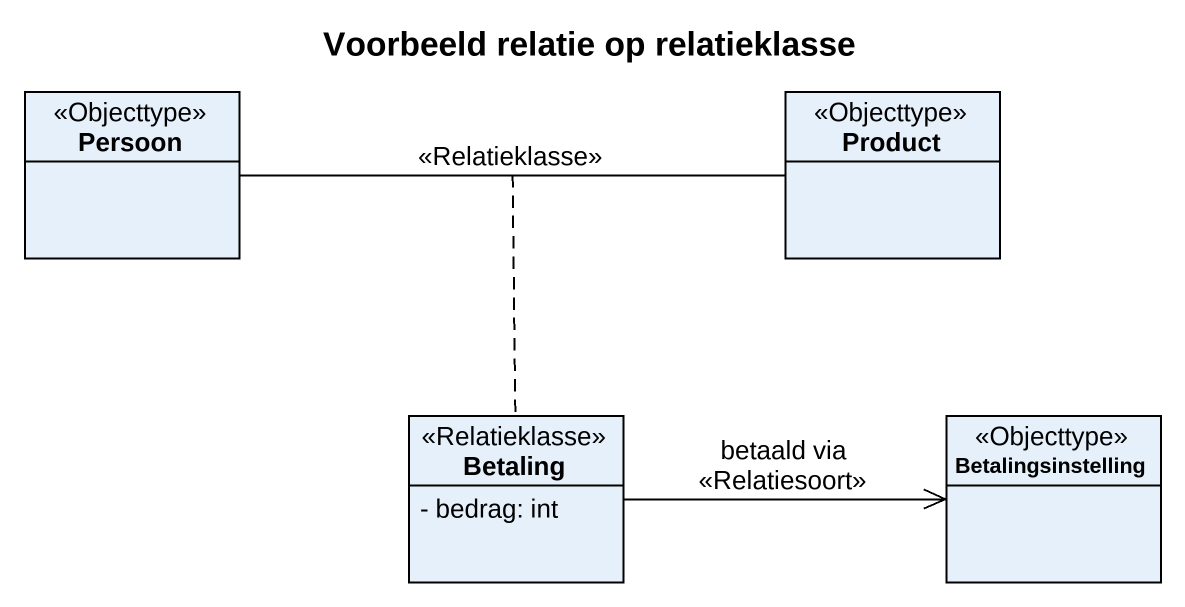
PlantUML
@startuml
title Voorbeeld relatie op relatieklasse
hide circle
hide empty members
skinparam classAttributeIconSize 0
class Persoon <<Objecttype>>
class Product <<Objecttype>>
class Betaling <<Relatieklasse>> {
  - bedrag: int
}
class Betalingsinstelling <<Objecttype>>
Persoon -right- Product : <<Relatieklasse>>
(Persoon, Product) .. Betaling
Betaling -right-> Betalingsinstelling : betaald via\n<<Relatiesoort>>
@enduml
